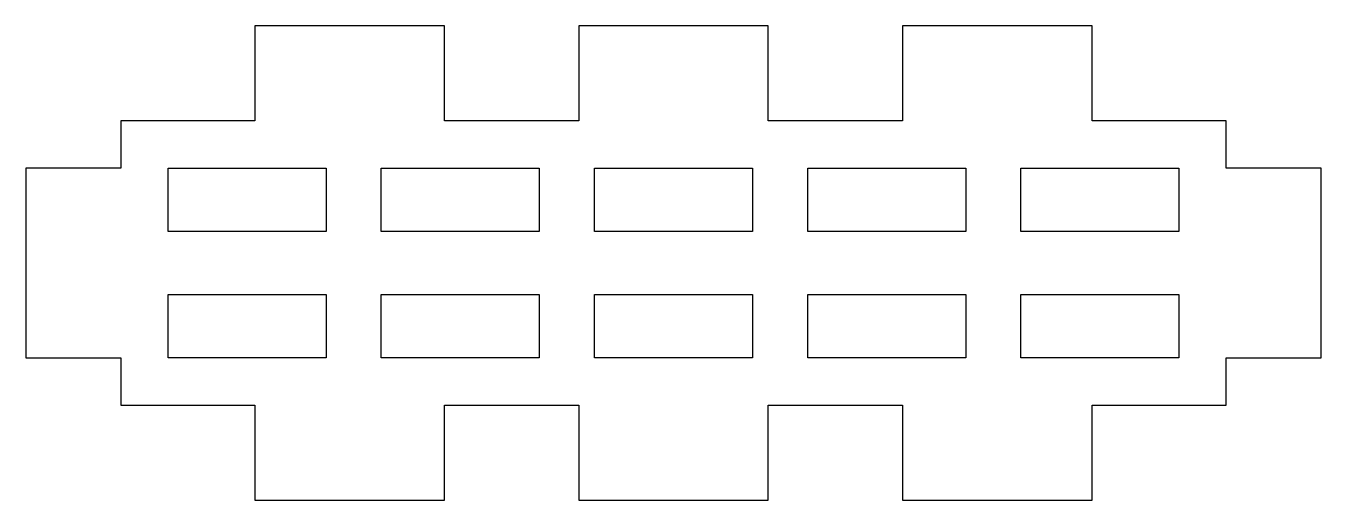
# Model space of a CAD drawing. Header units: millimetres. Extents: x -41 to 41, y -15 to 15.
import ezdxf

# ---------------------------------------------------------------- set-up
doc = ezdxf.new("R2010")
doc.units = ezdxf.units.MM

msp = doc.modelspace()

# ---------------------------------------------------------------- linework, layer by layer
for points in [[(14.5, -9), (14.5, -15), (26.5, -15), (26.5, -9), (35, -9), (35, -6), (41, -6), (41, 6), (35, 6), (35, 9), (26.5, 9), (26.5, 15), (14.5, 15), (14.5, 9), (6, 9), (6, 15), (-6, 15), (-6, 9), (-14.5, 9), (-14.5, 15), (-26.5, 15), (-26.5, 9), (-35, 9), (-35, 6), (-41, 6), (-41, -6), (-35, -6), (-35, -9), (-26.5, -9), (-26.5, -15), (-14.5, -15), (-14.5, -9), (-6, -9), (-6, -15), (6, -15), (6, -9)], [(-32, 2), (-32, 6), (-22, 6), (-22, 2)], [(-18.5, 2), (-18.5, 6), (-8.5, 6), (-8.5, 2)], [(5, 6), (5, 2), (-5, 2), (-5, 6)], [(18.5, 6), (18.5, 2), (8.5, 2), (8.5, 6)], [(32, 6), (32, 2), (22, 2), (22, 6)], [(-32, -6), (-32, -2), (-22, -2), (-22, -6)], [(-18.5, -6), (-18.5, -2), (-8.5, -2), (-8.5, -6)], [(5, -2), (5, -6), (-5, -6), (-5, -2)], [(18.5, -2), (18.5, -6), (8.5, -6), (8.5, -2)], [(32, -2), (32, -6), (22, -6), (22, -2)]]:
    msp.add_lwpolyline(points, close=True)

doc.saveas('drawing.dxf')
